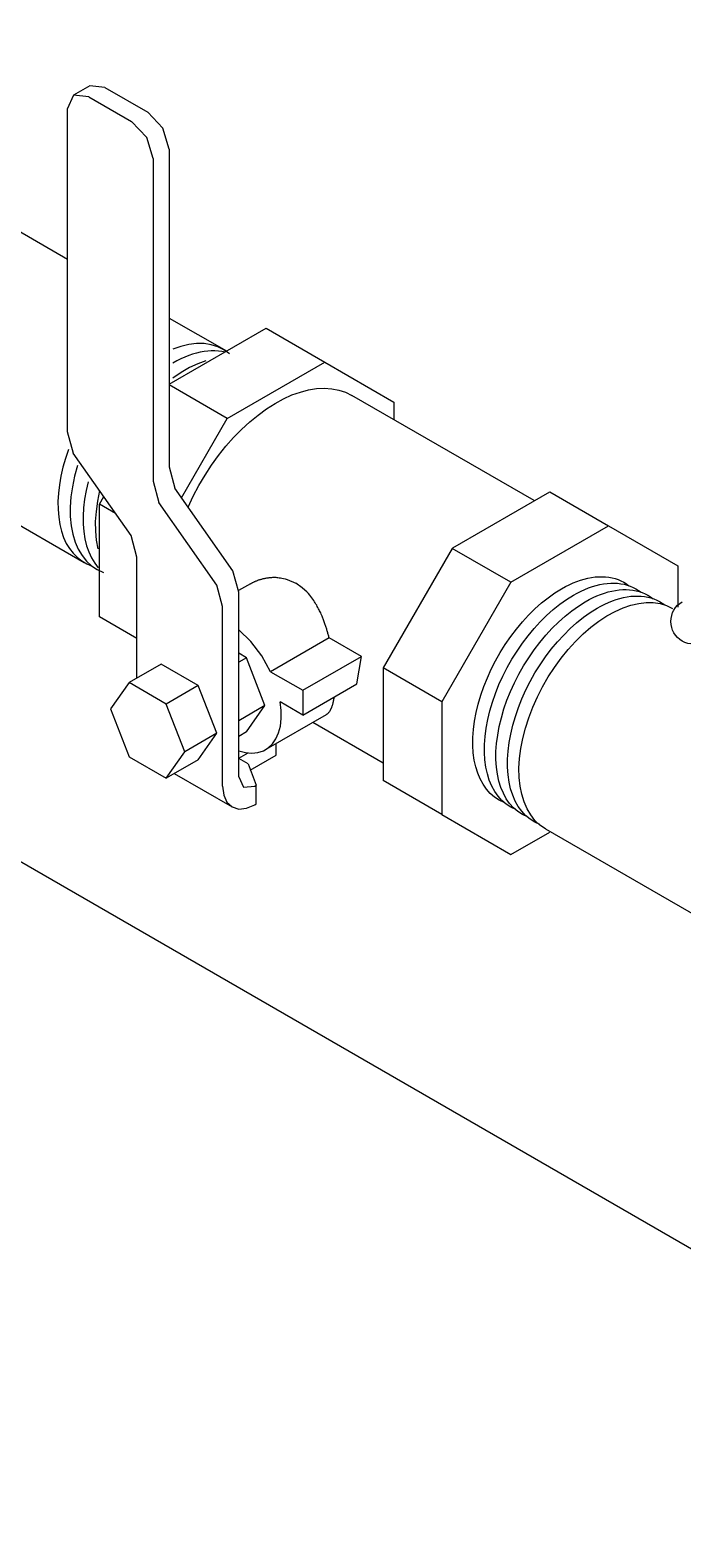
# Model space of a CAD drawing. Header units: centimetres. Extents: x 394264 to 551709, y 50011 to 59011.
# Drawn here: x 524983.8 to 525037.7, y 54267.5 to 54390.1 of the extents above; entities that cross this region are included whole.
import ezdxf

# ---------------------------------------------------------------- set-up
doc = ezdxf.new("R2010")
doc.units = ezdxf.units.CM
doc.layers.add('-M-YNGN-ZON3', color=6, linetype='SP', lineweight=30)
doc.layers.add('0-KRCN-YNG-CIHAZ', color=4, linetype='Continuous', lineweight=30)
doc.styles.add('CIZGI', font='tahoma.ttf', dxfattribs={"width": 0.8, "oblique": 20})
doc.linetypes.add('SP', pattern='A,2,-0.1,["SP",CIZGI,S=0.14,R=0.2,X=0,Y=-0.07],-0.255', length=2.355)

# ---------------------------------------------------------------- blocks, each defined once
blk = doc.blocks.new('A$C66BCA59E')
at = {"layer": '0-KRCN-YNG-CIHAZ', "color": 31, "linetype": 'Continuous', "lineweight": -3, "extrusion": (0, 0.816497, 0.57735)}
for p, q in [((316.88, -447.78, 2279.57), (315.55, -448.55, 2279.57)), ((316.8, -448.67, 2279.57), (320.34, -450.71, 2279.57)), ((318.13, -447.9, 2279.57), (316.88, -447.78, 2279.57)), ((318.13, -447.9, 2279.57), (321.67, -449.95, 2279.57)), ((315.03, -449.69, 2279.57), (315.03, -476.31, 2279.57)), ((294.97, -450.48, 2237.25), (315.05, -462.07, 2248.8)), ((323.44, -453.01, 2279.57), (323.44, -479.21, 2279.57)), ((322.11, -453.78, 2279.57), (322.11, -480.39, 2279.57)), ((323.43, -466.94, 2247.67), (328.16, -469.64, 2251.5)), ((323.44, -472.39, 2279.57), (331.44, -467.77, 2279.57)), ((331.44, -467.77, 2279.57), (336.3, -470.58, 2279.57)), ((284.47, -468.67, 2237.25), (316.43, -487.12, 2258.5)), ((328.24, -475.23, 2279.57), (336.3, -470.58, 2279.57)), ((336.3, -470.58, 2279.57), (342, -473.87, 2279.57)), ((328.24, -475.23, 2279.57), (323.44, -472.46, 2279.57)), ((353.56, -481.99, 2279.54), (338.52, -473.32, 2279.57)), ((342, -473.87, 2279.57), (342, -475.32, 2279.57)), ((324.47, -481.78, 2279.57), (328.24, -475.23, 2279.57)), ((315.03, -476.31, 2279.57), (315.51, -478.08, 2279.57)), ((320.3, -484.9, 2279.57), (315.51, -478.08, 2279.57)), ((323.44, -479.21, 2279.57), (323.91, -480.98, 2279.57)), ((322.11, -480.39, 2279.57), (322.58, -482.16, 2279.57)), ((317.68, -482.3, 2279.57), (318.04, -481.68, 2279.57)), ((328.7, -487.8, 2279.57), (323.91, -480.98, 2279.57)), ((346.85, -485.91, 2279.57), (354.86, -481.29, 2279.57)), ((354.86, -481.29, 2279.57), (359.72, -484.1, 2279.57)), ((319.02, -483.07, 2279.57), (317.68, -482.3, 2279.57)), ((317.68, -491.6, 2279.57), (317.68, -482.3, 2279.57)), ((327.37, -488.98, 2279.57), (322.58, -482.16, 2279.57)), ((351.66, -488.75, 2279.57), (359.72, -484.1, 2279.57)), ((359.72, -484.1, 2279.57), (365.42, -487.39, 2279.57)), ((320.78, -486.67, 2279.57), (320.3, -484.9, 2279.57)), ((320.78, -496.66, 2279.57), (320.78, -486.67, 2279.57)), ((346.8, -485.95, 2279.57), (341.1, -495.82, 2279.57)), ((351.66, -488.75, 2279.57), (346.8, -485.95, 2279.57)), ((329.18, -489.57, 2279.57), (328.7, -487.8, 2279.57)), ((365.42, -487.39, 2279.57), (365.42, -490.81, 2282.35)), ((327.85, -490.75, 2279.57), (327.37, -488.98, 2279.57)), ((330.16, -488.87, 2279.57), (329.17, -489.44, 2279.57)), ((351.66, -488.75, 2279.57), (345.96, -498.63, 2279.57)), ((329.18, -504.81, 2279.57), (329.18, -489.57, 2279.57)), ((320.78, -493.39, 2279.57), (317.68, -491.6, 2279.57)), ((327.85, -505.57, 2279.57), (327.85, -490.75, 2279.57)), ((336.65, -493.34, 2279.57), (331.81, -496.13, 2279.57)), ((339.31, -494.88, 2279.57), (336.65, -493.34, 2279.57)), ((329.82, -494.98, 2279.57), (329.18, -494.61, 2279.57)), ((329.82, -494.98, 2279.57), (329.18, -495.35, 2279.57)), ((331.35, -498.92, 2279.57), (329.82, -494.98, 2279.57)), ((334.47, -497.67, 2279.57), (339.31, -494.88, 2279.57)), ((338.94, -497.13, 2279.57), (339.31, -494.88, 2279.57)), ((322.78, -495.5, 2279.57), (320.14, -497.03, 2279.57)), ((325.84, -497.27, 2279.57), (322.78, -495.5, 2279.57)), ((331.81, -496.13, 2279.57), (334.47, -497.67, 2279.57)), ((341.1, -495.82, 2279.57), (341.1, -505.12, 2279.57)), ((345.96, -498.63, 2279.57), (341.1, -495.82, 2279.57)), ((320.14, -497.03, 2279.57), (318.61, -499.21, 2279.57)), ((323.2, -498.8, 2279.57), (320.14, -497.03, 2279.57)), ((325.84, -497.27, 2279.57), (323.2, -498.8, 2279.57)), ((327.37, -501.22, 2279.57), (325.84, -497.27, 2279.57)), ((334.47, -499.71, 2279.57), (338.94, -497.13, 2279.57)), ((334.47, -497.67, 2279.57), (334.47, -499.71, 2279.57)), ((324.73, -502.74, 2279.57), (323.2, -498.8, 2279.57)), ((331.35, -498.92, 2279.57), (329.18, -500.18, 2279.57)), ((329.82, -501.1, 2279.57), (331.35, -498.92, 2279.57)), ((334.47, -499.71, 2279.57), (332.61, -498.63, 2279.57)), ((345.96, -498.63, 2279.57), (345.96, -507.93, 2279.57)), ((318.61, -499.21, 2279.57), (320.14, -503.15, 2279.57)), ((336.4, -499.68, 2279.57), (331.41, -502.56, 2279.57)), ((341.1, -503.67, 2279.57), (335.29, -500.32, 2279.57)), ((327.37, -501.22, 2279.57), (324.73, -502.74, 2279.57)), ((325.84, -503.4, 2279.57), (327.37, -501.22, 2279.57)), ((329.82, -501.1, 2279.57), (329.18, -501.47, 2279.57)), ((323.2, -504.92, 2279.57), (324.73, -502.74, 2279.57)), ((332.27, -503.03, 2279.57), (332.27, -502.06, 2279.57)), ((320.14, -503.15, 2279.57), (323.2, -504.92, 2279.57)), ((325.84, -503.4, 2279.57), (323.2, -504.92, 2279.57)), ((329.18, -503.28, 2279.57), (329.95, -502.83, 2279.57)), ((329.95, -503.73, 2279.57), (329.18, -503.29, 2279.57)), ((329.95, -503.73, 2279.57), (330.61, -505.51, 2279.57)), ((330.14, -504.26, 2279.57), (332.27, -503.03, 2279.57)), ((323.86, -504.54, 2279.57), (328.63, -507.3, 2279.57)), ((345.96, -507.93, 2279.57), (341.1, -505.12, 2279.57)), ((330.51, -505.57, 2279.57), (330.61, -505.51, 2279.57)), ((330.61, -507.05, 2279.57), (330.61, -505.51, 2279.57)), ((330.51, -507.11, 2279.57), (330.61, -507.05, 2279.57)), ((345.96, -507.93, 2279.57), (351.66, -511.22, 2279.57)), ((351.66, -511.22, 2279.57), (354.86, -509.38, 2276.96)), ((354.5, -509.1, 2294.43), (386.46, -527.55, 2315.68))]:
    blk.add_line(p, q, dxfattribs=at)
at = {"layer": '0-KRCN-YNG-CIHAZ', "color": 31, "linetype": 'Continuous', "lineweight": -3}
for p, q in [((324.41, -469.28, 2258.5), (323.73, -469.52, 2258.5)), ((325.07, -469.12, 2258.5), (324.41, -469.28, 2258.5)), ((325.71, -469.05, 2258.5), (325.07, -469.12, 2258.5)), ((326.32, -469.05, 2258.5), (325.71, -469.05, 2258.5)), ((326.32, -469.7, 2260.19), (326.01, -469.75, 2260.19)), ((326.91, -469.14, 2258.5), (326.32, -469.05, 2258.5)), ((326.62, -469.66, 2260.19), (326.32, -469.7, 2260.19)), ((326.92, -469.64, 2260.19), (326.62, -469.66, 2260.19)), ((327.45, -469.31, 2258.5), (326.91, -469.14, 2258.5)), ((327.21, -469.64, 2260.19), (326.92, -469.64, 2260.19)), ((327.5, -469.66, 2260.19), (327.21, -469.64, 2260.19)), ((327.96, -469.57, 2258.5), (327.45, -469.31, 2258.5)), ((327.78, -469.69, 2260.19), (327.5, -469.66, 2260.19)), ((328.05, -469.75, 2260.19), (327.78, -469.69, 2260.19)), ((328.41, -469.9, 2258.5), (327.96, -469.57, 2258.5)), ((324.08, -470.47, 2260.19), (323.75, -470.65, 2260.19)), ((324.41, -470.3, 2260.19), (324.08, -470.47, 2260.19)), ((324.73, -470.16, 2260.19), (324.41, -470.3, 2260.19)), ((325.06, -470.03, 2260.19), (324.73, -470.16, 2260.19)), ((325.38, -469.92, 2260.19), (325.06, -470.03, 2260.19)), ((325.8, -470.72, 2260.19), (325.12, -471.03, 2260.19)), ((325.69, -469.83, 2260.19), (325.38, -469.92, 2260.19)), ((326.01, -469.75, 2260.19), (325.69, -469.83, 2260.19)), ((326.48, -470.48, 2260.19), (325.8, -470.72, 2260.19)), ((324.43, -471.43, 2260.19), (323.74, -471.89, 2260.19)), ((325.12, -471.03, 2260.19), (324.43, -471.43, 2260.19)), ((315.13, -477.78, 2258.5), (314.88, -478.52, 2258.5)), ((314.67, -479.25, 2258.5), (314.5, -479.98, 2258.5)), ((314.88, -478.52, 2258.5), (314.67, -479.25, 2258.5)), ((315.88, -479.1, 2258.5), (315.63, -479.98, 2258.5)), ((314.38, -480.7, 2258.5), (314.3, -481.4, 2258.5)), ((314.5, -479.98, 2258.5), (314.38, -480.7, 2258.5)), ((315.63, -479.98, 2258.5), (315.45, -480.86, 2258.5)), ((316.74, -480.45, 2260.19), (316.58, -481.18, 2260.19)), ((314.3, -481.4, 2258.5), (314.26, -482.09, 2258.5)), ((315.33, -481.71, 2258.5), (315.27, -482.54, 2258.5)), ((315.45, -480.86, 2258.5), (315.33, -481.71, 2258.5)), ((316.45, -481.9, 2260.19), (316.37, -482.6, 2260.19)), ((316.58, -481.18, 2260.19), (316.45, -481.9, 2260.19)), ((317.7, -481.18, 2260.19), (317.52, -482.06, 2260.19)), ((314.26, -482.09, 2258.5), (314.27, -482.74, 2258.5)), ((314.27, -482.74, 2258.5), (314.32, -483.37, 2258.5)), ((315.27, -482.54, 2258.5), (315.27, -483.33, 2258.5)), ((316.37, -482.6, 2260.19), (316.33, -483.28, 2260.19)), ((317.4, -482.91, 2260.19), (317.34, -483.74, 2260.19)), ((317.52, -482.06, 2260.19), (317.4, -482.91, 2260.19)), ((314.32, -483.37, 2258.5), (314.41, -483.97, 2258.5)), ((314.41, -483.97, 2258.5), (314.55, -484.53, 2258.5)), ((315.27, -483.33, 2258.5), (315.34, -484.08, 2258.5)), ((315.34, -484.08, 2258.5), (315.48, -484.79, 2258.5)), ((316.33, -483.28, 2260.19), (316.34, -483.94, 2260.19)), ((316.34, -483.94, 2260.19), (316.39, -484.57, 2260.19)), ((317.34, -483.74, 2260.19), (317.35, -484.53, 2260.19)), ((314.55, -484.53, 2258.5), (314.73, -485.06, 2258.5)), ((314.73, -485.06, 2258.5), (314.95, -485.54, 2258.5)), ((314.95, -485.54, 2258.5), (315.22, -485.97, 2258.5)), ((315.48, -484.79, 2258.5), (315.67, -485.44, 2258.5)), ((315.67, -485.44, 2258.5), (315.93, -486.03, 2258.5)), ((316.39, -484.57, 2260.19), (316.49, -485.17, 2260.19)), ((316.49, -485.17, 2260.19), (316.62, -485.73, 2260.19)), ((317.35, -484.53, 2260.19), (317.42, -485.28, 2260.19)), ((317.42, -485.28, 2260.19), (317.55, -485.98, 2260.19)), ((315.22, -485.97, 2258.5), (315.52, -486.36, 2258.5)), ((315.52, -486.36, 2258.5), (315.86, -486.7, 2258.5)), ((315.86, -486.7, 2258.5), (316.23, -486.99, 2258.5)), ((315.93, -486.03, 2258.5), (316.25, -486.55, 2258.5)), ((316.25, -486.55, 2258.5), (316.62, -487.01, 2258.5)), ((316.62, -485.73, 2260.19), (316.81, -486.25, 2260.19)), ((316.81, -486.25, 2260.19), (317.03, -486.73, 2260.19)), ((317.03, -486.73, 2260.19), (317.29, -487.17, 2260.19)), ((316.23, -486.99, 2258.5), (316.63, -487.23, 2258.5)), ((316.62, -487.01, 2258.5), (317.04, -487.39, 2258.5)), ((316.63, -487.23, 2258.5), (317.07, -487.41, 2258.5)), ((317.04, -487.39, 2258.5), (317.51, -487.7, 2258.5)), ((317.29, -487.17, 2260.19), (317.59, -487.56, 2260.19)), ((317.51, -487.7, 2258.5), (318.03, -487.93, 2258.5))]:
    blk.add_line(p, q, dxfattribs=at)
at = {"layer": '0-KRCN-YNG-CIHAZ', "color": 31, "linetype": 'Continuous', "lineweight": -3, "elevation": 2657.38}
blk.add_lwpolyline([(452.53, -508.7), (452.53, -324.28), (207.53, -324.28), (207.53, -451.97), (404.64, -565.77), (452.53, -508.7)], close=True, dxfattribs=at)
at = {"layer": '0-KRCN-YNG-CIHAZ', "color": 31, "linetype": 'Continuous', "lineweight": -3, "elevation": 2279.57}
for points in [[(316.8, -448.67), (315.55, -448.55), (315.03, -449.69)], [(323.44, -453.01), (322.92, -451.27), (321.67, -449.95)], [(322.11, -453.78), (321.59, -452.03), (320.34, -450.71)], [(336.65, -493.34), (336.63, -493.27), (336.61, -493.2), (336.59, -493.13), (336.57, -493.06), (336.55, -492.99), (336.53, -492.92), (336.51, -492.84), (336.49, -492.77), (336.47, -492.7), (336.45, -492.63), (336.43, -492.55), (336.4, -492.48), (336.38, -492.4), (336.35, -492.33), (336.33, -492.25), (336.3, -492.17), (336.27, -492.1), (336.25, -492.02), (336.22, -491.94), (336.19, -491.86), (336.16, -491.78), (336.12, -491.7), (336.09, -491.62), (336.06, -491.54), (336.02, -491.45), (335.98, -491.37), (335.95, -491.28), (335.9, -491.2), (335.86, -491.11), (335.82, -491.02), (335.77, -490.93), (335.72, -490.84), (335.67, -490.75), (335.62, -490.65), (335.56, -490.56), (335.5, -490.46), (335.44, -490.36), (335.37, -490.26), (335.3, -490.15), (335.22, -490.04), (335.13, -489.93), (335.04, -489.81), (334.93, -489.68), (334.8, -489.54), (334.64, -489.39), (334.43, -489.2), (333.89, -488.82)], [(331.81, -496.13), (331.08, -494.82), (330.18, -493.65), (329.18, -492.68)], [(329.18, -502.66), (329.73, -502.8), (330.26, -502.85), (330.76, -502.8), (331.22, -502.66), (331.62, -502.42), (331.97, -502.09), (332.25, -501.67), (332.47, -501.18), (332.62, -500.62), (332.69, -500), (332.69, -499.34), (332.61, -498.63)], [(336.4, -499.68), (336.43, -499.66), (336.45, -499.64), (336.48, -499.62), (336.5, -499.61), (336.53, -499.59), (336.55, -499.57), (336.57, -499.55), (336.59, -499.52), (336.61, -499.5), (336.63, -499.48), (336.65, -499.46), (336.67, -499.43), (336.69, -499.41), (336.71, -499.38), (336.72, -499.35), (336.74, -499.33), (336.76, -499.3), (336.77, -499.27), (336.79, -499.24), (336.8, -499.21), (336.82, -499.18), (336.83, -499.15), (336.85, -499.12), (336.86, -499.09), (336.87, -499.06), (336.88, -499.02), (336.9, -498.99), (336.91, -498.96), (336.92, -498.92), (336.93, -498.89), (336.94, -498.85), (336.95, -498.81), (336.96, -498.78), (336.97, -498.74), (336.98, -498.7), (336.99, -498.66), (337, -498.63), (337, -498.59), (337.01, -498.55), (337.02, -498.51), (337.03, -498.47), (337.03, -498.42), (337.04, -498.38), (337.05, -498.34), (337.05, -498.3), (337.06, -498.25), (337.07, -498.21)], [(329.18, -504.81), (329.57, -505.67), (330.51, -505.57)], [(327.85, -505.57), (327.94, -506.32), (328.2, -506.9), (328.63, -507.3), (329.18, -507.47), (329.82, -507.4), (330.51, -507.11)]]:
    blk.add_lwpolyline(points, dxfattribs=at)
at = {"layer": '0-KRCN-YNG-CIHAZ', "color": 31, "linetype": 'Continuous', "lineweight": -3, "extrusion": (2.48e-14, -1.32e-14, -1), "elevation": -2279.57}
blk.add_lwpolyline([(-325, -482.54), (-325.42, -481.65), (-325.89, -480.77), (-326.4, -479.91), (-326.94, -479.08), (-327.52, -478.28), (-328.13, -477.52), (-328.76, -476.81), (-329.42, -476.13), (-330.09, -475.51), (-330.78, -474.95), (-331.48, -474.44), (-332.18, -473.99), (-332.88, -473.61), (-333.58, -473.29), (-334.27, -473.05), (-334.95, -472.87), (-335.61, -472.76), (-336.25, -472.73), (-336.87, -472.77), (-337.45, -472.88), (-338.01, -473.06), (-338.52, -473.32)], dxfattribs=at)
at = {"layer": '0-KRCN-YNG-CIHAZ', "color": 31, "linetype": 'Continuous', "lineweight": -3, "extrusion": (1.558e-13, -2.485e-13, -1), "elevation": -2279.57}
blk.add_lwpolyline([(-330.16, -488.87), (-330.2, -488.85), (-330.24, -488.82), (-330.28, -488.8), (-330.32, -488.78), (-330.36, -488.76), (-330.41, -488.74), (-330.45, -488.72), (-330.49, -488.7), (-330.54, -488.68), (-330.58, -488.66), (-330.63, -488.64), (-330.68, -488.62), (-330.73, -488.6), (-330.77, -488.58), (-330.82, -488.56), (-330.87, -488.55), (-330.92, -488.53), (-330.98, -488.51), (-331.03, -488.5), (-331.08, -488.48), (-331.14, -488.47), (-331.2, -488.45), (-331.25, -488.44), (-331.31, -488.43), (-331.37, -488.41), (-331.43, -488.4), (-331.5, -488.39), (-331.56, -488.38), (-331.63, -488.37), (-331.69, -488.36), (-331.76, -488.36), (-331.84, -488.35), (-331.91, -488.35), (-331.99, -488.34), (-332.07, -488.34), (-332.15, -488.34), (-332.24, -488.34), (-332.33, -488.35), (-332.42, -488.36), (-332.52, -488.37), (-332.63, -488.38), (-332.74, -488.4), (-332.87, -488.43), (-333.01, -488.46), (-333.18, -488.51), (-333.89, -488.82)], dxfattribs=at)
at = {"layer": '0-KRCN-YNG-CIHAZ', "color": 31, "linetype": 'Continuous', "lineweight": -3, "extrusion": (-5.8e-15, -9e-15, -1), "elevation": -2294.43}
blk.add_lwpolyline([(-351.1, -506.92), (-350.68, -506.73), (-350.3, -506.48), (-349.95, -506.18), (-349.64, -505.83), (-349.36, -505.43), (-349.12, -504.99), (-348.91, -504.51), (-348.75, -503.99), (-348.63, -503.43), (-348.55, -502.84), (-348.51, -502.22), (-348.52, -501.57), (-348.56, -500.9), (-348.65, -500.21), (-348.78, -499.51), (-348.96, -498.8), (-349.17, -498.08), (-349.42, -497.36), (-349.71, -496.64), (-350.03, -495.93), (-350.39, -495.23), (-350.77, -494.54), (-351.19, -493.88), (-351.64, -493.23), (-352.11, -492.61), (-352.6, -492.02), (-353.11, -491.46), (-353.63, -490.94), (-354.17, -490.46), (-354.72, -490.03), (-355.27, -489.63), (-355.83, -489.29)], dxfattribs=at)
at = {"layer": '0-KRCN-YNG-CIHAZ', "color": 31, "linetype": 'Continuous', "lineweight": -3, "extrusion": (2.25e-14, -4.06e-14, -1), "elevation": -2294.43}
blk.add_lwpolyline([(-355.83, -489.29), (-356.15, -489.11), (-356.46, -488.95), (-356.78, -488.81), (-357.09, -488.68), (-357.4, -488.58), (-357.71, -488.48), (-358.01, -488.41), (-358.31, -488.35), (-358.61, -488.31), (-358.9, -488.29), (-359.18, -488.29), (-359.46, -488.3), (-359.73, -488.33), (-360, -488.38), (-360.25, -488.45), (-360.5, -488.53), (-360.74, -488.63), (-360.97, -488.75), (-361.19, -488.89), (-361.4, -489.04)], dxfattribs=at)
at = {"layer": '0-KRCN-YNG-CIHAZ', "color": 31, "linetype": 'Continuous', "lineweight": -3, "extrusion": (-6.89e-14, 1.312e-13, -1), "elevation": -2294.43}
blk.add_lwpolyline([(-356.81, -489.82), (-357.13, -489.65), (-357.44, -489.49), (-357.76, -489.34), (-358.07, -489.22), (-358.39, -489.11), (-358.69, -489.02), (-359, -488.94), (-359.3, -488.89), (-359.6, -488.85), (-359.89, -488.83), (-360.17, -488.82), (-360.45, -488.83), (-360.72, -488.87), (-360.99, -488.92), (-361.25, -488.98), (-361.5, -489.07), (-361.74, -489.17), (-361.97, -489.29), (-362.19, -489.42), (-362.4, -489.57)], dxfattribs=at)
at = {"layer": '0-KRCN-YNG-CIHAZ', "color": 31, "linetype": 'Continuous', "lineweight": -3, "extrusion": (8.3e-15, 1.67e-14, -1), "elevation": -2294.43}
blk.add_lwpolyline([(-352.06, -507.52), (-351.65, -507.32), (-351.26, -507.07), (-350.91, -506.77), (-350.6, -506.42), (-350.32, -506.02), (-350.07, -505.58), (-349.87, -505.1), (-349.71, -504.57), (-349.58, -504.01), (-349.5, -503.42), (-349.46, -502.8), (-349.47, -502.15), (-349.52, -501.48), (-349.61, -500.79), (-349.74, -500.08), (-349.91, -499.37), (-350.12, -498.65), (-350.37, -497.92), (-350.66, -497.2), (-350.99, -496.49), (-351.35, -495.79), (-351.74, -495.1), (-352.16, -494.43), (-352.6, -493.78), (-353.07, -493.16), (-353.57, -492.57), (-354.08, -492.01), (-354.6, -491.49), (-355.14, -491), (-355.69, -490.56), (-356.25, -490.17), (-356.81, -489.82)], dxfattribs=at)
at = {"layer": '0-KRCN-YNG-CIHAZ', "color": 31, "linetype": 'Continuous', "lineweight": -3, "extrusion": (-4.9e-15, -9.4e-15, -1), "elevation": -2294.43}
blk.add_lwpolyline([(-353.02, -508.12), (-352.61, -507.92), (-352.22, -507.67), (-351.87, -507.37), (-351.55, -507.02), (-351.27, -506.62), (-351.03, -506.17), (-350.82, -505.69), (-350.66, -505.16), (-350.54, -504.6), (-350.46, -504), (-350.42, -503.38), (-350.42, -502.73), (-350.47, -502.05), (-350.56, -501.36), (-350.69, -500.65), (-350.87, -499.94), (-351.08, -499.21), (-351.33, -498.49), (-351.62, -497.77), (-351.95, -497.05), (-352.31, -496.34), (-352.7, -495.65), (-353.12, -494.98), (-353.57, -494.33), (-354.04, -493.71), (-354.53, -493.11), (-355.05, -492.55), (-355.58, -492.03), (-356.12, -491.54), (-356.67, -491.1), (-357.23, -490.71), (-357.79, -490.36)], dxfattribs=at)
at = {"layer": '0-KRCN-YNG-CIHAZ', "color": 31, "linetype": 'Continuous', "lineweight": -3, "extrusion": (9.9e-15, 1.19e-14, -1), "elevation": -2294.43}
blk.add_lwpolyline([(-354.5, -509.1), (-354.05, -508.79), (-353.64, -508.41), (-353.29, -507.96), (-352.99, -507.45), (-352.74, -506.88), (-352.55, -506.25), (-352.41, -505.58), (-352.34, -504.86), (-352.32, -504.1), (-352.37, -503.3), (-352.47, -502.48), (-352.64, -501.64), (-352.86, -500.79), (-353.13, -499.93), (-353.46, -499.07), (-353.84, -498.22), (-354.27, -497.38), (-354.74, -496.57), (-355.25, -495.78), (-355.8, -495.02), (-356.38, -494.31), (-356.98, -493.64), (-357.61, -493.02), (-358.26, -492.46), (-358.92, -491.96), (-359.58, -491.53), (-360.25, -491.16), (-360.91, -490.86), (-361.56, -490.64), (-362.2, -490.49), (-362.82, -490.42), (-363.41, -490.43), (-363.98, -490.51), (-364.51, -490.67), (-365, -490.91)], dxfattribs=at)
at = {"layer": '0-KRCN-YNG-CIHAZ', "color": 31, "linetype": 'Continuous', "lineweight": -3, "extrusion": (-2.14e-14, 4.02e-14, -1), "elevation": -2294.43}
blk.add_lwpolyline([(-357.79, -490.36), (-358.11, -490.18), (-358.43, -490.02), (-358.74, -489.88), (-359.06, -489.75), (-359.37, -489.64), (-359.68, -489.55), (-359.99, -489.48), (-360.29, -489.42), (-360.59, -489.38), (-360.88, -489.36), (-361.16, -489.35), (-361.44, -489.37), (-361.72, -489.4), (-361.98, -489.45), (-362.24, -489.51), (-362.49, -489.6), (-362.73, -489.7), (-362.96, -489.82), (-363.19, -489.96), (-363.4, -490.11)], dxfattribs=at)
at = {"layer": '0-KRCN-YNG-CIHAZ', "color": 31, "linetype": 'Continuous', "lineweight": -3, "extrusion": (-5.32e-14, 1.016e-13, -1), "elevation": -2294.43}
blk.add_lwpolyline([(-358.77, -490.89), (-359.09, -490.72), (-359.4, -490.56), (-359.72, -490.42), (-360.03, -490.29), (-360.34, -490.18), (-360.65, -490.09), (-360.96, -490.01), (-361.26, -489.95), (-361.56, -489.91), (-361.85, -489.89), (-362.13, -489.89), (-362.41, -489.9), (-362.69, -489.93), (-362.95, -489.97), (-363.21, -490.04), (-363.46, -490.12), (-363.7, -490.22), (-363.93, -490.34), (-364.15, -490.47), (-364.37, -490.62)], dxfattribs=at)
at = {"layer": '0-KRCN-YNG-CIHAZ', "color": 31, "linetype": 'Continuous', "lineweight": -3, "extrusion": (-7.4e-15, -1.23e-14, -1), "elevation": -2294.43}
blk.add_lwpolyline([(-354.04, -508.74), (-353.62, -508.55), (-353.23, -508.3), (-352.87, -508), (-352.55, -507.65), (-352.26, -507.26), (-352.01, -506.81), (-351.8, -506.33), (-351.63, -505.8), (-351.5, -505.24), (-351.42, -504.64), (-351.37, -504.01), (-351.38, -503.36), (-351.42, -502.68), (-351.51, -501.99), (-351.64, -501.28), (-351.81, -500.55), (-352.02, -499.82), (-352.27, -499.09), (-352.56, -498.37), (-352.89, -497.64), (-353.25, -496.93), (-353.64, -496.23), (-354.07, -495.56), (-354.52, -494.9), (-354.99, -494.27), (-355.49, -493.67), (-356.01, -493.11), (-356.54, -492.58), (-357.08, -492.09), (-357.64, -491.64), (-358.2, -491.25), (-358.77, -490.89)], dxfattribs=at)
at = {"layer": '0-KRCN-YNG-CIHAZ', "color": 31, "linetype": 'Continuous', "lineweight": -3, "extrusion": (0, 0, -1)}
for start, end in [(300, 60), (240, 300)]:
    blk.add_arc((-366.74, -491.98, -2263.22), 1.88, start, end, dxfattribs=at)

msp = doc.modelspace()

# ---------------------------------------------------------------- block references
at = {"layer": '-M-YNGN-ZON3'}
msp.add_blockref('A$C66BCA59E', (524671.91, 54833.28, -2010.95), dxfattribs=at)

doc.saveas('drawing.dxf')
